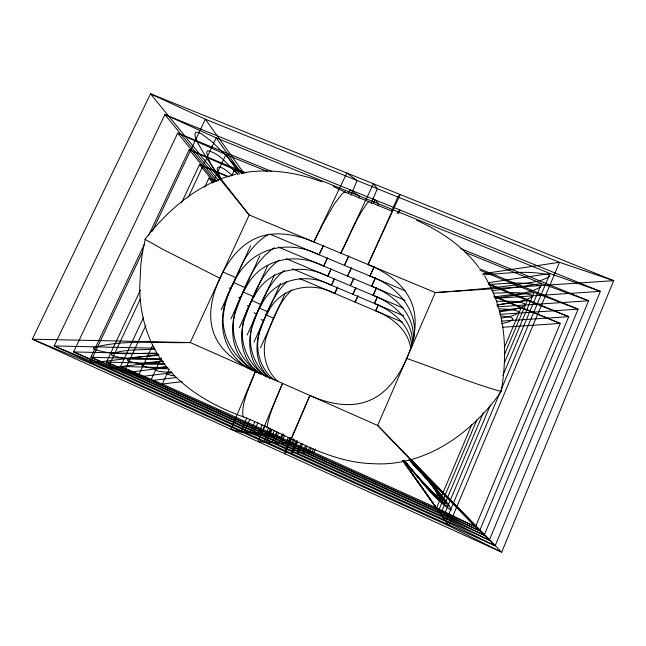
<?xml version="1.0" encoding="UTF-8"?>
<svg xmlns="http://www.w3.org/2000/svg" width="646" height="646" viewBox="0 0 646 646"><rect width="100%" height="100%" fill="white"/><g stroke="black" fill="none" stroke-linecap="round" stroke-linejoin="round"><path stroke-width="0.97" d="M413.222 340.337C415.596 314.57 393.979 294.511 371.611 286.235L375.31 278.111M413.488 339.966C419.706 310.548 396.127 285.096 369.932 276.044L374.3 266.491M172.401 373.517C191.951 393.874 217.395 407.529 243.72 417.009C286.162 433.611 325.972 462.52 373.162 463.683L373.283 463.691C425.795 466.84 472.299 432.763 501.239 391.516C506.488 359.677 506.529 325.98 494.408 295.618M291.209 438.416L309.87 395.473C327.813 403.427 348.864 408.288 367.873 401.101C386.688 393.907 399.002 376.319 406.705 358.457C414.369 340.902 418.866 320.174 411.227 301.811C403.5 283.465 385.759 271.909 368.034 264.521L392.13 211.185L345.198 192.096L333.393 186.532M274.267 380.082C260.241 368.971 254.476 349.559 259.474 332.472C265.926 314.319 272.685 294.802 287.268 281.446M277.99 381.592C265.99 370.844 261.59 353.419 265.974 338.068C272.014 321.005 278.337 302.708 291.814 289.965M346.086 192.645L345.198 192.096L343.882 192.46L342.146 193.776L334.483 203.692L323.25 223.225L313.891 241.951C296.466 234.66 276.197 230.428 257.988 237.445C239.884 244.479 227.812 261.178 219.963 278.256C212.098 295.23 207.091 315.28 213.858 333.465C220.803 351.844 238.043 363.714 255.356 371.353C250.462 385.815 241.596 400.609 242.88 416.258L243.72 417.009M270.827 378.839C254.33 367.34 246.465 345.626 252.311 326.303C259.595 306.236 266.951 283.974 284.506 270.424M266.887 377.143C247.886 365.216 237.599 341.225 244.366 319.463C252.166 298.048 260.088 274.211 279.12 260.023M260.257 373.889C236.63 362.277 218.186 336.429 224.307 309.281C226.972 293.244 235.499 279.177 241.838 264.464C248.08 252.505 256.656 241.281 268.47 234.409M261.541 374.3C240.239 362.018 227.933 335.815 235.507 311.84C244.107 288.576 252.707 262.082 274.453 247.717M255.356 371.353L230.969 429.332L243.518 432.723L250.002 419.214M246.748 417.849L241.305 430.761L252.707 433.902L257.907 422.985M254.694 421.959L250.446 432.029L260.863 434.944L265.167 425.859M350.899 195.205L357.093 180.517L346.837 173.015L313.891 241.951M262.058 424.931L258.586 433.151L268.163 435.872L271.175 429.485M358.716 197.967L359.499 196.118L349.954 189.698L348.234 193.316M476.853 419.965L438.537 510.711L479.631 530.77L568.738 316.685L488.562 283.659M504.227 355.147L527.298 300.511L568.738 316.685L501.256 321.135M479.292 268.639L578.113 309.176L484.209 535.211L440.685 513.869L483.273 412.899M504.381 362.874L534.072 292.468L578.113 309.176L499.697 314.36M490.387 405.107L443.075 517.389L489.337 540.193L588.587 300.786L460.76 248.605M502.903 375.407L541.614 283.537L588.587 300.786L497.299 306.842M500.044 392.34L445.756 521.338L495.127 545.805L600.368 291.362L164.916 114.584L54.159 345.933L495.127 545.805L410.646 459.508M500.828 390.483L550.037 273.549L600.368 291.362L495.175 298.347M337.519 287.486L334.701 293.429C311.776 281.034 280.081 287.034 268.3 311.784C255.808 331.366 250.163 361.171 269.98 378.16M268.591 427.741L265.877 434.16L274.728 436.712L276.851 432.19M272.103 429.283L266.628 442.235L272.047 442.655L277.102 431.875M274.413 430.43L272.45 435.073L280.663 437.471L282.342 433.878M371.119 203.433L377.353 188.705L373.42 183.739L340.838 253.184C349.89 236.032 356.447 216.822 368.575 201.6L368.979 201.956M278.604 432.739L274.332 442.841L279.145 443.213L283.408 434.08M377.829 205.703L378.604 203.878L374.963 199.856L373.259 203.49M284.676 435.129L281.188 443.374L285.492 443.713L288.423 437.415M290.054 437.415L287.325 443.859L291.209 444.157L293.736 438.707M309.87 395.473L285.088 453.888L284.708 451.401L291.063 437.722M294.794 439.732L292.856 444.287L296.369 444.561L297.62 441.856M391.484 211.718L397.75 196.941L400.245 194.559L368.034 264.521M494.109 296.078L560.292 323.452L475.521 526.781L436.599 507.869L471.838 424.495M504.332 347.613L521.169 307.779L560.292 323.452L502.305 327.264M330.954 269.447L327.724 276.181C301.819 262.72 267.727 268.914 254.185 296.579C238.681 319.665 234.28 356.148 260.217 373.784M334.362 279.015L331.39 285.249C307.294 272.249 274.009 278.587 261.606 304.573C247.725 325.786 242.541 358.805 265.312 376.101M297.677 440.806L292.154 453.807L291.507 451.473L296.522 440.629M397.048 213.519L397.823 211.686L400.173 210.087L398.493 213.753M302.699 443.608L298.404 453.734L297.54 451.538L301.27 443.422M307.076 446.321L303.951 453.678L302.926 451.594L305.833 445.264M311.283 448.074L308.925 453.621L307.779 451.643L309.862 447.08M315.345 448.994L313.407 453.565L312.155 451.691L313.399 448.97M327.49 258.093L323.638 266.079C296.248 251.892 260.257 258.481 245.924 287.68C229.524 312.034 224.776 350.576 252.182 369.221M323.202 246.215L319.059 254.75C286.412 238.342 248.75 248.54 233.65 283.037C215.207 313.593 218.001 353.443 252.772 370.562M411.704 346.878C411.074 325.729 392.752 310.629 374.446 303.459L377.312 297.128M410.711 348.549C408.401 329.977 391.92 317.38 375.657 310.791L378.378 304.759M253.975 342.041L280.566 283.497M260.508 347.718L285.314 292.945M412.455 341.944C412.237 319.285 392.695 302.909 373.105 295.319L376.602 287.607M374.446 303.459L377.337 297.103M375.657 310.791L378.54 304.428M247.103 335.072L274.615 274.663M373.105 295.319L376.424 288.035M230.88 319.003L259.837 255.816M239.359 327.635L267.71 265.554M371.611 286.235L375.383 277.982M221.118 309.886L250.64 245.722M358.013 295.755L355.106 302.086L357.884 296.094M369.932 276.044L374.131 266.887M355.752 288.003L352.845 294.318L355.76 288.035M169.099 369.399L162.316 384.047L120.552 366.468L143.606 317.339M353.685 278.474L350.334 285.718L353.895 278.071M161.314 357.819L150.688 380.68L106.469 362.115L140.36 290.207M334.701 293.429L337.68 287.026M351.343 267.912L347.532 276.117L351.311 268.058M152.771 344.988L137.848 376.965L90.892 357.295L144.357 244.366M231.623 175.962L234.603 169.567L243.881 173.378M331.39 285.249L334.378 278.862M348.638 256.252L344.391 265.353L348.848 255.889M204.661 187.227L208.933 178.135L216.362 181.203M145.867 325.35L123.62 372.839L73.555 351.933L177.723 133.076L271.74 171.448M212.623 182.875L225.89 154.564L267.727 171.658M327.724 276.181L331.156 268.873M181.534 202.828L199.557 164.593L229.265 176.834M140.319 299.041L107.745 368.244L54.159 345.933L154.725 348.194M188.333 197.062L216.192 137.881L550.037 273.549L488.231 282.698M323.638 266.079L327.49 257.932M270.464 428.435L264.044 442.034L257.907 441.549L282.488 383.361C277.069 397.774 269.552 411.849 267.024 427.143L267.371 427.668L268.09 427.345M148.669 235.257L189.205 149.654L246.086 172.983M142.903 251.157L89.931 363.084L32.3 339.174L150.526 93.815L613.7 280.679L501.708 552.185L32.3 339.174L190.255 342.558L377.619 425.439L501.708 552.185L448.792 525.796L89.931 363.084L158.973 354.654M152.375 231.139L205.347 119.211L559.525 262.3L613.7 280.679L435.307 292.573L249.195 214.973L150.526 93.815L205.347 119.211L243.808 173.08M319.059 254.75L323.355 245.714M145.318 239.077L142.524 251.98L140.836 264.271L139.714 287.825C139.859 315.628 148.047 343.801 165.602 365.676M235.685 174.331C198.29 183.149 168.146 209.756 144.962 239.286L163.236 249.55L219.963 278.256M501.659 323.694C505.503 322.62 510.049 322.241 512.956 319.269L512.464 318.171L510.308 317.234L501.425 315.983M501.328 318.195C507.094 316.524 514.151 316.613 518.803 312.422L518.262 311.291L512.052 309.595L499.738 308.812M171.327 371.434L166.716 372.75L166.256 373.598L170.14 375.189L174.283 375.859M499.406 312.05C507.966 310.056 518.076 310.298 525.287 304.839L524.689 303.677C515.742 300.325 505.818 301.504 496.451 301.23M482.796 273.767L559.525 262.3L448.792 525.796L402.821 460.856M491.856 290.837L541.614 283.537L465.088 252.279M495.474 298.089L534.072 292.468L480.002 270.278M496.613 304.944L527.298 300.511L489.159 284.797M499.269 310.92L521.169 307.779L494.117 296.595M497.404 305.009C509 302.611 522.436 303.087 532.506 296.385L531.852 295.19C519.505 291.217 506.084 293.058 493.31 293.114M494.206 297.103C509.452 294.011 527.031 295.085 540.605 286.913L539.87 285.685C523.171 281.075 505.333 283.844 488.247 284.401M163.503 361.429L107.745 368.244L445.756 521.338L402.797 460.638M167.5 367.477L123.62 372.839L443.075 517.389L403.015 460.655M171.674 372.823L137.848 376.965L440.685 513.869M176.624 377.506L150.688 380.68L438.537 510.711L403.241 460.864M182.212 381.608L162.316 384.047L436.599 507.869M166.838 366.347L157.301 367.84L155.04 368.737L154.588 369.641L158.738 371.337L172.474 372.815M245.625 172.401C271.312 168.606 297.653 172.692 321.821 181.833M482.982 274.841C504.784 273.629 527.435 269.826 548.93 274.946L549.746 276.213C540.113 282.924 526.958 282.262 515.823 284.894C489.103 288.552 462.205 290.692 435.307 292.573L377.619 425.439L409.265 458.539L431.585 483.321L445.215 499.907L449.043 505.22L451.304 510.203C432.287 497.977 419.036 477.62 404.162 460.711M163.172 361.025L148.838 362.43L144.47 363.343L142.128 364.296L141.7 365.265C150.082 369.399 160.184 368.244 169.317 368.979M158.658 355.397L134.756 357.359L130.193 358.336L127.771 359.362L127.367 360.403C138.858 365.491 152.375 363.771 164.698 364.465M156.687 353.192C135.789 352.845 113.211 356.285 93.315 348.848L93.638 347.629C124.799 339.118 158.254 343.462 190.255 342.558L249.195 214.973L223.282 181.914L206.381 157.907L197.305 142.128L195.342 137.089L194.922 133.827L195.916 132.269L198.193 132.317L201.649 133.908L211.63 141.417L225.01 154.297L242.242 173.637M161.129 359.233C144.704 358.675 126.842 361.195 111.346 354.969L111.71 353.846C125.445 348.953 140.594 350.108 154.967 349.187M501.239 391.516C469.174 382.497 438.222 369.318 406.705 358.457M157.995 353.903L73.555 351.933L489.337 540.193L410.444 459.597M161.12 358.99L90.892 357.295L484.209 535.211L410.129 459.54M164.875 363.569L106.469 362.115L479.631 530.77L410.202 459.847M167.912 367.679L120.552 366.468L475.521 526.781L409.629 459.476M270.198 234.288L405.212 290.813M278.24 246.998L405.066 300.293M286.235 258.691L403.516 308.134M292.646 268.865L403.847 315.886M299.437 278.483L402.369 322.112M216.337 181.284L208.933 178.135L212.728 182.818M227.868 176.826L199.557 164.593L214.076 182.487M223.056 272.031L235.935 277.683M233.957 282.706L245.246 287.672M242.928 291.903L253.547 296.571M251.908 300.56L261 304.565M259.07 307.972L267.719 311.776M265.724 314.755L273.823 318.316M416.63 220.375C440.661 230.961 463.134 246.304 478.936 267.549M229.088 287.954L230.816 288.819M238.705 297.313L240.425 298.177M247.281 305.663L249.001 306.527M254.096 312.704L256.688 314.021M261 319.447L263.633 320.779M254.338 370.78L256.502 372.346M231.769 174.848C227.554 171.965 223.524 166.838 217.993 167.088L217.193 168.614L217.662 171.658L221.174 179.443M237.494 174.016C228.353 165.804 220.149 153.223 207.584 150.679L206.696 152.222C208.287 162.348 215.175 170.697 220.415 179.225M409.976 459.645C422.742 474.996 438.965 488.723 448.041 506.609L446.83 506.432C431.52 494.771 419.771 479.122 407.319 464.603M409.402 459.314C421.41 473.736 436.631 486.632 445.167 503.444L441.638 501.627L433.474 494.093L413.69 472.089M409.459 459.637C420.611 473.017 434.71 485.017 442.607 500.626L439.296 498.93L435.937 496.031L420.36 479.8M409.031 459.395C419.561 472.024 432.852 483.361 440.322 498.098L439.328 497.977C426.247 488.077 416.323 474.648 405.72 462.286M409.314 459.912C419.076 471.62 431.367 482.15 438.263 495.829L435.299 494.343L432.295 491.735L418.285 477.144M406.059 462.77L414.522 473.195M218.857 180.896L164.916 114.584L216.192 137.881L241.854 173.839M216.547 180.848L177.723 133.076L225.89 154.564L239.844 174.129M215.142 181.591L189.205 149.654L234.603 169.567L238.099 174.477M404.549 460.808L406.851 463.925M484.807 276.23L489.894 285.411L494.206 295.085"/></g></svg>
